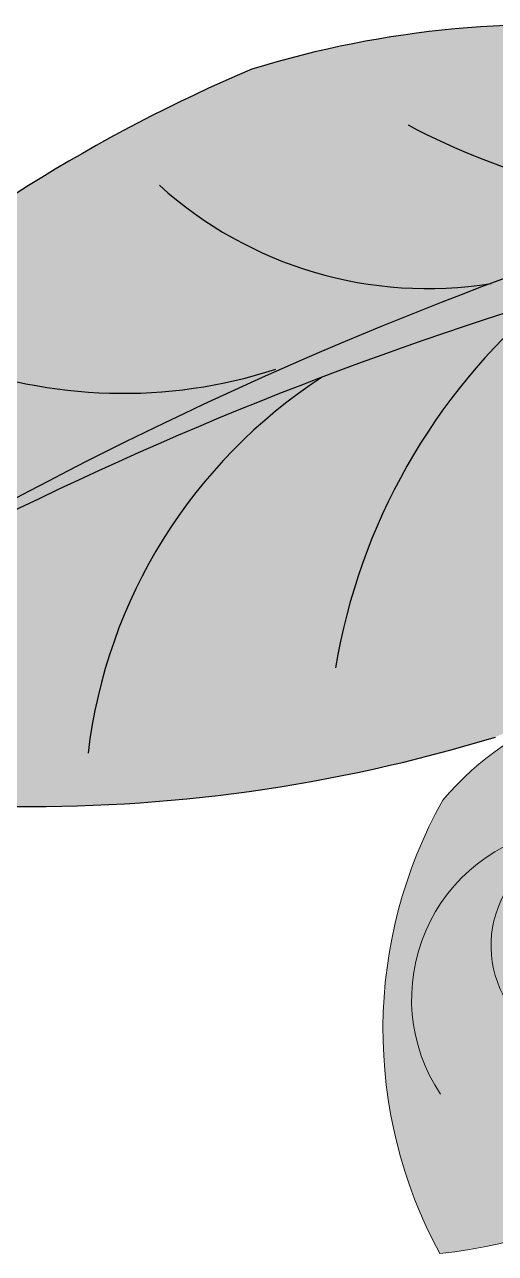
# Model space of a CAD drawing. Header units: inches. Extents: x 9636 to 21597, y -10243 to 557.
# Drawn here: x 14795.31 to 14799.04, y -8238.69 to -8228.95 of the extents above; entities that cross this region are included whole.
import ezdxf

# ---------------------------------------------------------------- set-up
doc = ezdxf.new("R2010")
doc.units = ezdxf.units.IN
doc.header["$MEASUREMENT"] = 0
doc.layers.add('MESA', color=7, linetype='Continuous')

# ---------------------------------------------------------------- blocks, each defined once
blk = doc.blocks.new('FF')
at = {"layer": 'MESA', "ltscale": 0.8}
h = blk.add_hatch(color=85, dxfattribs=at)
h.dxf.hatch_style = 1
h.set_gradient(color1=(103, 159, 96), color2=(179, 207, 175), one_color=1, tint=0.75, name='INVCURVED')
h.paths.add_polyline_path([(14799.03943126902, -8234.598250136713, 0.1995123331975758), (14803.33872472064, -8230.224931933095, 0.0967495278531692), (14792.98116048187, -8234.032084184859, -0.08665420676483183), (14803.02247230334, -8229.785195736951, 0.1924888780828612), (14797.10985267982, -8229.29987368132, 0.1586077411667837), (14791.19824007101, -8234.453330527063, 0.1586077411660197)])
h = blk.add_hatch(color=85, dxfattribs=at)
h.dxf.hatch_style = 1
h.set_gradient(color1=(103, 159, 96), color2=(52, 80, 48), one_color=1, tint=0.25)
h.paths.add_polyline_path([(14792.9811604819, -8234.032084184839, -0.09674952785286056), (14803.33872472065, -8230.224931933097, 0.007527451123012324), (14803.42526266036, -8230.000456859587, 0.01429188129494994), (14803.02247230334, -8229.785195736951, 0.08665420676455064)])
h = blk.add_hatch(color=7, dxfattribs=at)
h.dxf.hatch_style = 1
h.set_gradient(color1=(237, 238, 238), one_color=1, tint=1)
h.paths.add_polyline_path([(14798.59815012033, -8238.69411074049, 0.2569091805170801), (14801.56383951383, -8236.661053713386, 0.2403030205165218), (14801.11912308657, -8234.481468117434, -0.3583807301859824), (14801.07701468754, -8236.199871169138, 0.2702333190890776), (14800.94190043864, -8234.282398323863, -0.3489770048102109), (14800.81423374391, -8235.583085020895, 0.2509502793129825), (14800.88094471887, -8234.397137126381, -0.2453890551403372), (14800.71125442406, -8235.284129886368, 0.1532458537889449), (14800.81399947441, -8234.52315019355, 0.1518402250092038), (14800.24456259842, -8235.028230753129, 0.00137366511991412), (14800.2409340058, -8235.034269168847, -0.245389055139057), (14800.88094471893, -8234.397137126412, 0.2509502793127925), (14799.93556153344, -8235.116284813104, -0.3489770048638718), (14800.94190043859, -8234.282398323725, 0.2702333191166405), (14799.27736733234, -8235.243797050312, -0.358380731124288), (14800.67773736621, -8234.246979140378, 0.240303021013481), (14798.62269790263, -8235.098553501262, 0.2569091805174252)])
edge = h.paths.add_edge_path(flags=16)
edge.add_arc((14802.41322856238, -8235.433246706558), 1.839283122478438, 151.936270137191, 153.435630822956, ccw=False)
edge.add_arc((14799.33704629625, -8233.844555263617), 1.623254014835311, -28.163507189189488, -26.464591850836314, ccw=False)
edge.add_arc((14802.41322856238, -8235.433246706569), 1.839283122478438, 153.4356308226008, 170.9947034466786)
edge.add_spline(control_points=[(14800.59466073003, -8235.14818826699), (14800.59071279024, -8235.154048940743), (14800.55365531986, -8235.208632844724), (14800.51477282902, -8235.261950575199), (14800.47999762725, -8235.309394692236)], knot_values=[0.2471511740125481, 0.2471511740125481, 0.2471511740125481, 0.2471511740125481, 0.247785628570655, 0.2530743171580143, 0.2530743171580143, 0.2530743171580143, 0.2530743171580143], degree=3, periodic=0)
edge.add_spline(control_points=[(14800.47999762725, -8235.309394692236), (14800.45688482938, -8235.340927687917), (14800.43374659186, -8235.372388896143), (14800.41099318362, -8235.404026973878)], knot_values=[0.2436361292652643, 0.2436361292652643, 0.2436361292652643, 0.2436361292652643, 0.2471511740125481, 0.2471511740125481, 0.2471511740125481, 0.2471511740125481], degree=3, periodic=0)
edge.add_spline(control_points=[(14800.41099318362, -8235.404026973878), (14800.38498729428, -8235.440187549917), (14800.34749821466, -8235.49368239326), (14800.31241903561, -8235.548478721035), (14800.30141787158, -8235.566126684846)], knot_values=[0.2377304945037521, 0.2377304945037521, 0.2377304945037521, 0.2377304945037521, 0.2417479965750198, 0.2436361292652643, 0.2436361292652643, 0.2436361292652643, 0.2436361292652643], degree=3, periodic=0)
edge.add_spline(control_points=[(14800.30141787158, -8235.566126684846), (14800.28445016456, -8235.593346120777), (14800.26799213079, -8235.620871569306), (14800.25192604229, -8235.648686893168)], knot_values=[0.2348183224622999, 0.2348183224622999, 0.2348183224622999, 0.2348183224622999, 0.2377304945037521, 0.2377304945037521, 0.2377304945037521, 0.2377304945037521], degree=3, periodic=0)
edge.add_spline(control_points=[(14800.25192604229, -8235.648686893168), (14800.23047967041, -8235.68581713674), (14800.20973171228, -8235.72346391396), (14800.18940213394, -8235.761588839889)], knot_values=[0.2309309092598198, 0.2309309092598198, 0.2309309092598198, 0.2309309092598198, 0.2348183224622999, 0.2348183224622999, 0.2348183224622999, 0.2348183224622999], degree=3, periodic=0)
edge.add_spline(control_points=[(14800.18940213394, -8235.761588839889), (14800.16607809246, -8235.805329410308), (14800.1433047592, -8235.84969936206), (14800.12065923479, -8235.89464072729)], knot_values=[0.2264708961110354, 0.2264708961110354, 0.2264708961110354, 0.2264708961110354, 0.2309309092598199, 0.2309309092598199, 0.2309309092598199, 0.2309309092598199], degree=3, periodic=0)
edge.add_spline(control_points=[(14800.12065923479, -8235.89464072729), (14800.11531141089, -8235.90525379604), (14800.09023773476, -8235.95522999005), (14800.06519840257, -8236.005891749901), (14800.04737530267, -8236.046219763215)], knot_values=[0.2215260703448321, 0.2215260703448321, 0.2215260703448321, 0.2215260703448321, 0.222579318859487, 0.2264708961110354, 0.2264708961110354, 0.2264708961110354, 0.2264708961110354], degree=3, periodic=0)
edge.add_spline(control_points=[(14800.04737530267, -8236.046219763215), (14800.02741408798, -8236.091385651102), (14800.00981456653, -8236.137125031379), (14799.9971918656, -8236.183483695457)], knot_values=[0.2171676473178, 0.2171676473178, 0.2171676473178, 0.2171676473178, 0.2215260703448321, 0.2215260703448321, 0.2215260703448321, 0.2215260703448321], degree=3, periodic=0)
edge.add_spline(control_points=[(14799.9971918656, -8236.183483695457), (14799.98763695705, -8236.21857545576), (14799.97950288658, -8236.261588324569), (14799.97723801584, -8236.305152937879), (14799.97696238843, -8236.312838548025)], knot_values=[0.2131642620453263, 0.2131642620453263, 0.2131642620453263, 0.2131642620453263, 0.2164634238997696, 0.2171676473178, 0.2171676473178, 0.2171676473178, 0.2171676473178], degree=3, periodic=0)
edge.add_spline(control_points=[(14799.97696238843, -8236.312838548025), (14799.97555559378, -8236.352065688705), (14799.97824081981, -8236.411726855868), (14799.97053954714, -8236.474250656049), (14799.96476081334, -8236.493569729037)], knot_values=[0.2077773224475375, 0.2077773224475375, 0.2077773224475375, 0.2077773224475375, 0.2113716592103856, 0.2131642620453263, 0.2131642620453263, 0.2131642620453263, 0.2131642620453263], degree=3, periodic=0)
edge.add_spline(control_points=[(14799.96476081334, -8236.493569729037), (14799.95976609821, -8236.51026772369), (14799.93908311667, -8236.553850091928), (14799.88918913861, -8236.57964272865), (14799.85806438506, -8236.58117038788)], knot_values=[0.203445163018474, 0.203445163018474, 0.203445163018474, 0.203445163018474, 0.2049945578871382, 0.2077773224475375, 0.2077773224475375, 0.2077773224475375, 0.2077773224475375], degree=3, periodic=0)
edge.add_spline(control_points=[(14799.85806438506, -8236.58117038788), (14799.85617534299, -8236.581263105483), (14799.81773858906, -8236.582023742894), (14799.77871859514, -8236.55699390595), (14799.74950934402, -8236.528204012204), (14799.74706034648, -8236.52569139413)], knot_values=[0.1996944706411438, 0.1996944706411438, 0.1996944706411438, 0.1996944706411438, 0.1998633638435843, 0.2031371852270858, 0.203445163018474, 0.203445163018474, 0.203445163018474, 0.203445163018474], degree=3, periodic=0)
edge.add_spline(control_points=[(14799.74706034648, -8236.52569139413), (14799.72998876496, -8236.508176323729), (14799.71078433774, -8236.481736294654), (14799.69916830964, -8236.451273214932), (14799.69654705865, -8236.442865878358)], knot_values=[0.1967564236367511, 0.1967564236367511, 0.1967564236367511, 0.1967564236367511, 0.1989032889930779, 0.1996944706411438, 0.1996944706411438, 0.1996944706411438, 0.1996944706411438], degree=3, periodic=0)
edge.add_spline(control_points=[(14799.69654705865, -8236.442865878358), (14799.6891729562, -8236.419214361844), (14799.6844684812, -8236.383871865444), (14799.68571839876, -8236.3491932825), (14799.68649409358, -8236.339357369656)], knot_values=[0.1936429904609736, 0.1936429904609736, 0.1936429904609736, 0.1936429904609736, 0.1958687424163022, 0.1967564236367511, 0.1967564236367511, 0.1967564236367511, 0.1967564236367511], degree=3, periodic=0)
edge.add_spline(control_points=[(14799.68649409358, -8236.339357369656), (14799.69043298821, -8236.289411665208), (14799.70518421682, -8236.240791632175), (14799.72227593433, -8236.193162509315)], knot_values=[0.1891354409754396, 0.1891354409754396, 0.1891354409754396, 0.1891354409754396, 0.1936429904609736, 0.1936429904609736, 0.1936429904609736, 0.1936429904609736], degree=3, periodic=0)
edge.add_spline(control_points=[(14799.72227593433, -8236.193162509315), (14799.72383008184, -8236.188831599728), (14799.73551237358, -8236.15673801246), (14799.74791027449, -8236.125082169045), (14799.75907784863, -8236.09795459355)], knot_values=[0.1860923947748148, 0.1860923947748148, 0.1860923947748148, 0.1860923947748148, 0.186502265629451, 0.1891354409754396, 0.1891354409754396, 0.1891354409754396, 0.1891354409754396], degree=3, periodic=0)
edge.add_spline(control_points=[(14799.75907784863, -8236.09795459355), (14799.77608346744, -8236.056645603596), (14799.79410834383, -8236.01594996854), (14799.81281257873, -8235.975644339029)], knot_values=[0.1820826809719926, 0.1820826809719926, 0.1820826809719926, 0.1820826809719926, 0.1860923947748149, 0.1860923947748149, 0.1860923947748149, 0.1860923947748149], degree=3, periodic=0)
edge.add_spline(control_points=[(14799.81281257873, -8235.975644339029), (14799.83003305325, -8235.938536054739), (14799.84782937776, -8235.901758353904), (14799.86593629609, -8235.865136935388)], knot_values=[0.1783910477803653, 0.1783910477803653, 0.1783910477803653, 0.1783910477803653, 0.1820826809719925, 0.1820826809719925, 0.1820826809719925, 0.1820826809719925], degree=3, periodic=0)
edge.add_spline(control_points=[(14799.86593629609, -8235.865136935388), (14799.87141520541, -8235.854055787975), (14799.88971287198, -8235.817287208709), (14799.9082433251, -8235.780623274488), (14799.9214051854, -8235.755092174446)], knot_values=[0.1746797876871894, 0.1746797876871894, 0.1746797876871894, 0.1746797876871894, 0.175796826109966, 0.1783910477803653, 0.1783910477803653, 0.1783910477803653, 0.1783910477803653], degree=3, periodic=0)
edge.add_spline(control_points=[(14799.9214051854, -8235.755092174446), (14799.93568937272, -8235.727384008049), (14799.95021951057, -8235.699790669603), (14799.96511712882, -8235.672371419669)], knot_values=[0.171864353741853, 0.171864353741853, 0.171864353741853, 0.171864353741853, 0.1746797876871893, 0.1746797876871893, 0.1746797876871893, 0.1746797876871893], degree=3, periodic=0)
edge.add_spline(control_points=[(14799.96511712882, -8235.672371419669), (14799.98419026925, -8235.63726706969), (14800.00386575411, -8235.602448071655), (14800.02439861795, -8235.568038785872)], knot_values=[0.1682598066156458, 0.1682598066156458, 0.1682598066156458, 0.1682598066156458, 0.171864353741853, 0.171864353741853, 0.171864353741853, 0.171864353741853], degree=3, periodic=0)
edge.add_spline(control_points=[(14800.02439861795, -8235.568038785872), (14800.05314162799, -8235.519870812106), (14800.08882321929, -8235.464318909193), (14800.12777825164, -8235.410340660448), (14800.13357872901, -8235.40241832012)], knot_values=[0.1623418216133556, 0.1623418216133556, 0.1623418216133556, 0.1623418216133556, 0.1673876610569998, 0.1682598066156458, 0.1682598066156458, 0.1682598066156458, 0.1682598066156458], degree=3, periodic=0)
edge.add_spline(control_points=[(14800.13357872901, -8235.40241832012), (14800.15810847739, -8235.368915385347), (14800.18370399998, -8235.335994470814), (14800.20949558258, -8235.303532089072)], knot_values=[0.1586535887747186, 0.1586535887747186, 0.1586535887747186, 0.1586535887747186, 0.1623418216133555, 0.1623418216133555, 0.1623418216133555, 0.1623418216133555], degree=3, periodic=0)
edge.add_spline(control_points=[(14800.20949558258, -8235.303532089072), (14800.22782045347, -8235.28046762795), (14800.24624429694, -8235.257634637657), (14800.2644551771, -8235.234988827582)], knot_values=[0.1560331062850654, 0.1560331062850654, 0.1560331062850654, 0.1560331062850654, 0.1586535887747186, 0.1586535887747186, 0.1586535887747186, 0.1586535887747186], degree=3, periodic=0)
edge.add_spline(control_points=[(14800.2644551771, -8235.234988827582), (14800.29273012881, -8235.199828023673), (14800.33061923099, -8235.152456250675), (14800.36537724965, -8235.105616195764), (14800.37448695767, -8235.093022512425)], knot_values=[0.1504801710943955, 0.1504801710943955, 0.1504801710943955, 0.1504801710943955, 0.1545488385723417, 0.1560331062850654, 0.1560331062850654, 0.1560331062850654, 0.1560331062850654], degree=3, periodic=0)
edge.add_arc((14799.33704629625, -8233.844555263606), 1.623254014835311, -50.27438561601554, -28.16350718959047)
for centre, radius, start, end in [((14799.45919246437, -8236.937176786701), 7.990481596672286, 60.24123382136616, 107.0986194375241), ((14802.07266104519, -8240.960171391238), 12.6724902665297, 113.0553761198026, 149.1052987946668), ((14800.83946280983, -8225.102652859956), 5.266822155525183, 241.7635580835046, 270.116822687936), ((14810.16221496319, -8260.660596933263), 31.69016131675633, 103.0204258068332, 122.8306214049578), ((14807.90550828171, -8258.64184818921), 28.78153299601394, 99.12974242853261, 121.2343025112656), ((14798.49842523545, -8227.885931623066), 3.154423388816684, 227.7483213297127, 279.2455094577336), ((14802.60107438206, -8234.860511496114), 4.897047736877401, 130.5741800556759, 170.4646701155946), ((14796.08951928898, -8227.959489873676), 3.912253001405306, 248.8134444878718, 288.0217938114818), ((14799.92526735344, -8235.21662237003), 4.142934166470387, 123.0120383334854, 173.2018354886216), ((14795.34151388024, -8222.477300646633), 12.6724902665297, 250.9162280075946, 286.9661506824604)]:
    blk.add_arc(centre, radius, start, end, dxfattribs=at)
at = {"layer": 'MESA', "lineweight": 9, "ltscale": 0.8}
for centre, radius, start, end in [((14800.4849967131, -8236.68727501067), 2.447895605193939, 79.24255822941812, 139.5326050882531), ((14801.87835130751, -8236.918643090356), 3.729880052365993, 150.7924049997683, 208.4252614834531), ((14799.73618860718, -8236.67485387391), 1.360816399643587, 99.45504077445554, 213.7524489033652), ((14799.85197993512, -8236.2528584059), 0.84744614881838, 95.69725892281893, 214.8617043931035), ((14798.23319151116, -8234.982128733713), 3.729880052365993, 275.6152205778507, 333.2480770615362)]:
    blk.add_arc(centre, radius, start, end, dxfattribs=at)

msp = doc.modelspace()

# ---------------------------------------------------------------- block references
at = {"color": 18, "true_color": 0x000000}
msp.add_blockref('FF', (0, 0), dxfattribs=at)

doc.saveas('drawing.dxf')
